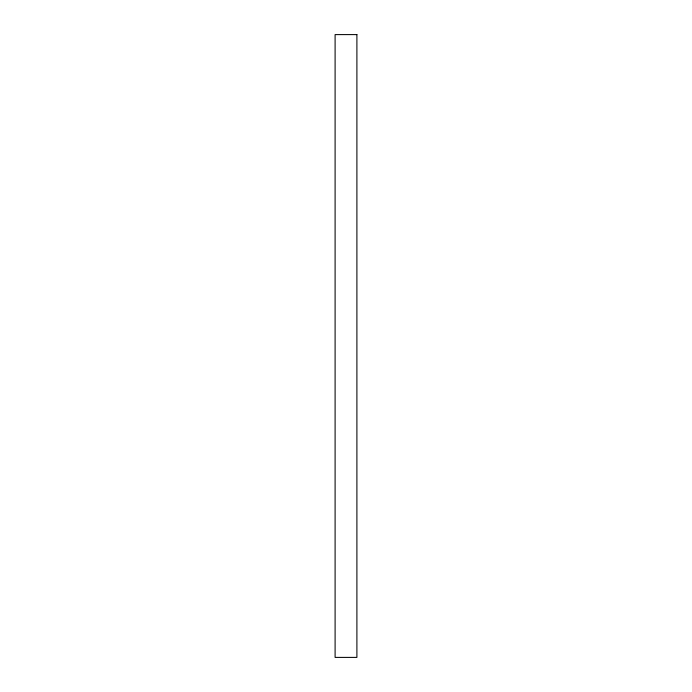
<?xml version="1.0" encoding="UTF-8"?>
<svg xmlns="http://www.w3.org/2000/svg" width="692" height="692" viewBox="0 0 692 692"><rect width="100%" height="100%" fill="white"/><g stroke="black" fill="none" stroke-linecap="round" stroke-linejoin="round"><path stroke-width="1.04" d="M356.899 34.6L335.101 34.6L335.101 657.4L356.899 657.4L356.899 34.6"/></g></svg>
